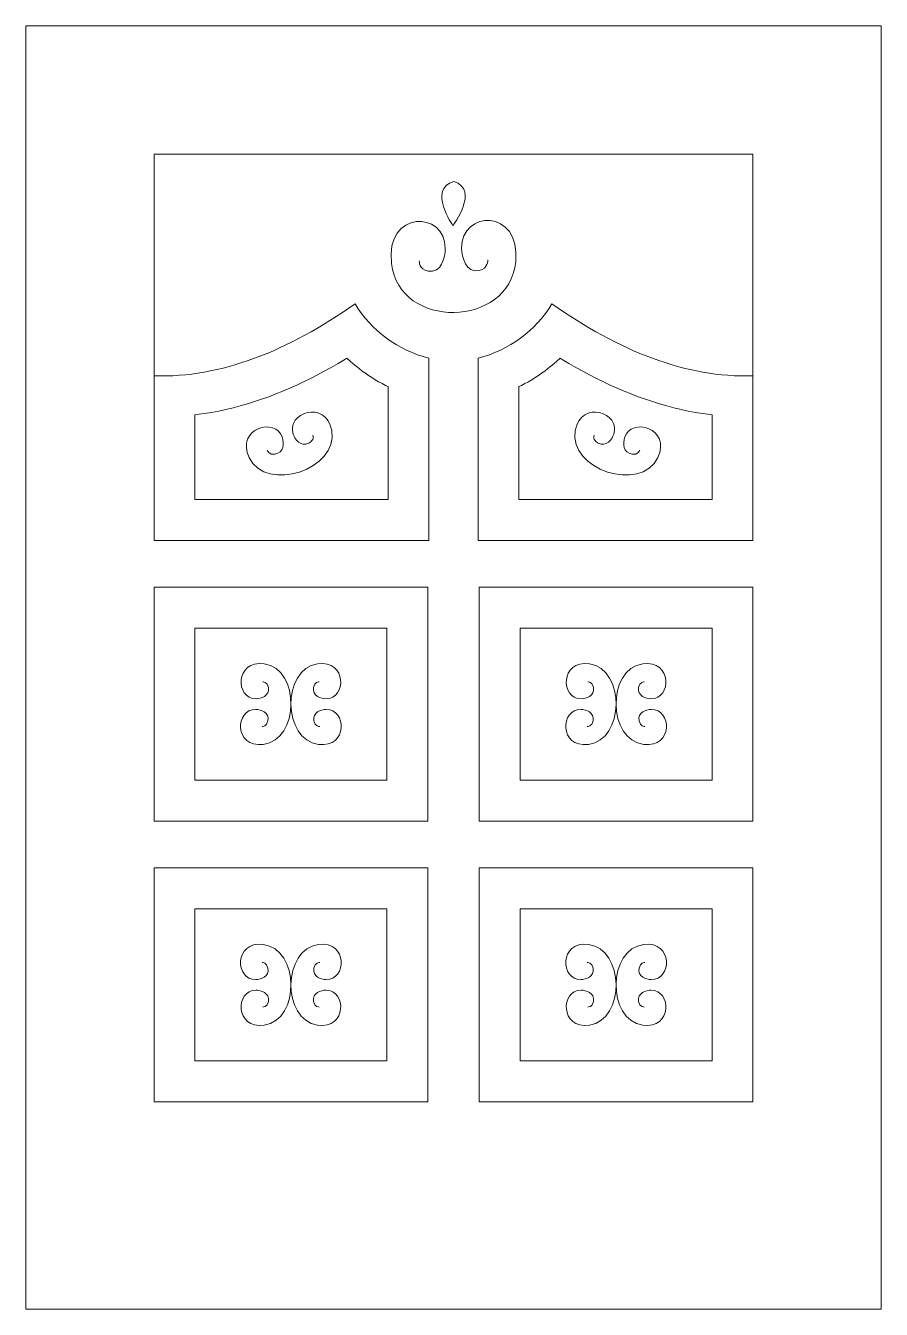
# Model space of a CAD drawing. Header units: millimetres. Extents: x -200 to 200, y -300 to 300.
import ezdxf

# ---------------------------------------------------------------- set-up
doc = ezdxf.new("R2010")
doc.units = ezdxf.units.MM
doc.header["$MEASUREMENT"] = 0
doc.layers.add('GEOMETRY', color=7, linetype='CONTINUOUS', lineweight=13)

msp = doc.modelspace()

# ---------------------------------------------------------------- linework, layer by layer
at = {"layer": 'GEOMETRY', "color": 250, "lineweight": 9}
msp.add_lwpolyline([(-200, -299.9998), (200, -299.9998), (200, 300), (-200, 300), (-200, -299.9998)], close=True, dxfattribs=at)
at = {"layer": 'GEOMETRY', "color": 7, "lineweight": 9}
for points, knots in [([(140, 136.3463), (140, 136.3463), (140, 239.9999), (140, 239.9999), (140, 239.9999), (140, 239.9999), (-140, 239.9999), (-140, 239.9999), (-140, 239.9999), (-140, 239.9999), (-140, 126.9215), (-140, 126.9215)], [0, 0, 0, 0, 0.25, 0.25, 0.25, 0.25, 0.5, 0.5, 0.5, 0.5, 1, 1, 1, 1]), ([(0.1465, 227.2221), (-12.2608, 223.5768), (-0.2731, 206.6069), (-0.2731, 206.6069), (-0.2731, 206.6069), (-0.2731, 206.6069), (12.3995, 223.2755), (0.1465, 227.2221)], [0, 0, 0, 0, 0.33333333, 0.33333333, 0.33333333, 0.33333333, 1, 1, 1, 1]), ([(-15.992, 190.0827), (-15.992, 190.0827), (-16.1807, 185.9713), (-11.8995, 185.2396), (-11.8995, 185.2396), (-5.6507, 184.1037), (-3.8925, 191.6984), (-3.8654, 195.8066), (-3.8654, 195.8066), (-3.7478, 213.6828), (-32.0236, 213.937), (-28.9955, 188.7737), (-28.9955, 188.7737), (-25.2628, 157.7528), (25.9692, 158.6473), (29.063, 189.6047), (29.063, 189.6047), (31.5853, 214.8454), (3.3091, 213.7838), (3.7952, 195.9162), (3.7952, 195.9162), (3.907, 191.8101), (5.8212, 184.2679), (12.0447, 185.5824), (12.0447, 185.5824), (16.3096, 186.4364), (16.0363, 190.5412), (16.0363, 190.5412)], [0, 0, 0, 0, 0.125, 0.125, 0.125, 0.125, 0.25, 0.25, 0.25, 0.25, 0.375, 0.375, 0.375, 0.375, 0.5, 0.5, 0.5, 0.5, 0.625, 0.625, 0.625, 0.625, 0.75, 0.75, 0.75, 0.75, 1, 1, 1, 1]), ([(-140, 59.4379), (-140, 59.4379), (-140, 136.3143), (-140, 136.3143), (-140, 136.3143), (-108.6779, 135.3447), (-77.3558, 147.9838), (-46.031, 169.9588), (-46.031, 169.9588), (-38.3559, 157.5065), (-26.0092, 148.2221), (-11.4652, 144.5751), (-11.4652, 144.5751), (-11.4652, 116.1946), (-11.4652, 87.8176), (-11.4652, 59.4379), (-11.4652, 59.4379), (-54.7491, 59.4379), (-96.717, 59.4379), (-140, 59.4379)], [0, 0, 0, 0, 0.16666667, 0.16666667, 0.16666667, 0.16666667, 0.33333333, 0.33333333, 0.33333333, 0.33333333, 0.5, 0.5, 0.5, 0.5, 0.66666667, 0.66666667, 0.66666667, 0.66666667, 1, 1, 1, 1]), ([(140, 59.4379), (140, 59.4379), (140, 136.3143), (140, 136.3143), (140, 136.3143), (108.6779, 135.3447), (77.3558, 147.9838), (46.031, 169.9588), (46.031, 169.9588), (38.3559, 157.5065), (26.0092, 148.2221), (11.4652, 144.5751), (11.4652, 144.5751), (11.4652, 116.1946), (11.4652, 87.8176), (11.4652, 59.4379), (11.4652, 59.4379), (54.7491, 59.4379), (96.717, 59.4379), (140, 59.4379)], [0, 0, 0, 0, 0.16666667, 0.16666667, 0.16666667, 0.16666667, 0.33333333, 0.33333333, 0.33333333, 0.33333333, 0.5, 0.5, 0.5, 0.5, 0.66666667, 0.66666667, 0.66666667, 0.66666667, 1, 1, 1, 1]), ([(-120.87, 118.0943), (-120.87, 118.0943), (-120.87, 78.5678), (-120.87, 78.5678), (-120.87, 78.5678), (-120.87, 78.5678), (-30.5952, 78.5678), (-30.5952, 78.5678), (-30.5952, 78.5678), (-30.5952, 78.5678), (-30.5952, 131.2754), (-30.5952, 131.2754), (-30.5952, 131.2754), (-30.5952, 131.2754), (-31.7852, 131.8583), (-31.7852, 131.8583), (-31.7852, 131.8583), (-31.7852, 131.8583), (-33.4179, 132.708), (-33.4179, 132.708), (-33.4179, 132.708), (-33.4179, 132.708), (-35.0268, 133.5955), (-35.0268, 133.5955), (-35.0268, 133.5955), (-35.0268, 133.5955), (-36.6115, 134.5203), (-36.6115, 134.5203), (-36.6115, 134.5203), (-36.6115, 134.5203), (-38.1711, 135.4817), (-38.1711, 135.4817), (-38.1711, 135.4817), (-38.1711, 135.4817), (-39.7048, 136.4788), (-39.7048, 136.4788), (-39.7048, 136.4788), (-39.7048, 136.4788), (-41.2123, 137.5113), (-41.2123, 137.5113), (-41.2123, 137.5113), (-41.2123, 137.5113), (-42.6939, 138.5789), (-42.6939, 138.5789), (-42.6939, 138.5789), (-42.6939, 138.5789), (-44.1483, 139.6809), (-44.1483, 139.6809), (-44.1483, 139.6809), (-44.1483, 139.6809), (-45.5744, 140.8159), (-45.5744, 140.8159), (-45.5744, 140.8159), (-45.5744, 140.8159), (-46.9716, 141.9838), (-46.9716, 141.9838), (-46.9716, 141.9838), (-46.9716, 141.9838), (-48.3405, 143.1842), (-48.3405, 143.1842), (-48.3405, 143.1842), (-48.3405, 143.1842), (-49.6803, 144.4169), (-49.6803, 144.4169), (-49.6803, 144.4169), (-49.6803, 144.4169), (-49.8507, 144.5812), (-49.8507, 144.5812), (-49.8507, 144.5812), (-49.8507, 144.5812), (-50.8117, 143.9901), (-50.8117, 143.9901), (-50.8117, 143.9901), (-50.8117, 143.9901), (-53.9923, 142.0975), (-53.9923, 142.0975), (-53.9923, 142.0975), (-53.9923, 142.0975), (-57.1827, 140.2635), (-57.1827, 140.2635), (-57.1827, 140.2635), (-57.1827, 140.2635), (-60.3834, 138.4893), (-60.3834, 138.4893), (-60.3834, 138.4893), (-60.3834, 138.4893), (-63.5944, 136.7761), (-63.5944, 136.7761), (-63.5944, 136.7761), (-63.5944, 136.7761), (-66.8161, 135.1247), (-66.8161, 135.1247), (-66.8161, 135.1247), (-66.8161, 135.1247), (-70.0491, 133.5365), (-70.0491, 133.5365), (-70.0491, 133.5365), (-70.0491, 133.5365), (-73.2936, 132.0125), (-73.2936, 132.0125), (-73.2936, 132.0125), (-73.2936, 132.0125), (-76.5493, 130.5543), (-76.5493, 130.5543), (-76.5493, 130.5543), (-76.5493, 130.5543), (-79.8169, 129.163), (-79.8169, 129.163), (-79.8169, 129.163), (-79.8169, 129.163), (-83.0966, 127.8398), (-83.0966, 127.8398), (-83.0966, 127.8398), (-83.0966, 127.8398), (-86.3887, 126.5862), (-86.3887, 126.5862), (-86.3887, 126.5862), (-86.3887, 126.5862), (-89.6926, 125.4036), (-89.6926, 125.4036), (-89.6926, 125.4036), (-89.6926, 125.4036), (-93.0091, 124.2935), (-93.0091, 124.2935), (-93.0091, 124.2935), (-93.0091, 124.2935), (-96.3377, 123.2572), (-96.3377, 123.2572), (-96.3377, 123.2572), (-96.3377, 123.2572), (-99.6787, 122.2961), (-99.6787, 122.2961), (-99.6787, 122.2961), (-99.6787, 122.2961), (-103.032, 121.4119), (-103.032, 121.4119), (-103.032, 121.4119), (-103.032, 121.4119), (-106.397, 120.606), (-106.397, 120.606), (-106.397, 120.606), (-106.397, 120.606), (-109.7735, 119.8802), (-109.7735, 119.8802), (-109.7735, 119.8802), (-109.7735, 119.8802), (-113.1614, 119.2357), (-113.1614, 119.2357), (-113.1614, 119.2357), (-113.1614, 119.2357), (-116.56, 118.6742), (-116.56, 118.6742), (-116.56, 118.6742), (-116.56, 118.6742), (-119.9688, 118.1974), (-119.9688, 118.1974), (-119.9688, 118.1974), (-119.9688, 118.1974), (-120.87, 118.0943), (-120.87, 118.0943)], [0, 0, 0, 0, 0.02439024, 0.02439024, 0.02439024, 0.02439024, 0.04878049, 0.04878049, 0.04878049, 0.04878049, 0.07317073, 0.07317073, 0.07317073, 0.07317073, 0.09756098, 0.09756098, 0.09756098, 0.09756098, 0.12195122, 0.12195122, 0.12195122, 0.12195122, 0.14634146, 0.14634146, 0.14634146, 0.14634146, 0.17073171, 0.17073171, 0.17073171, 0.17073171, 0.19512195, 0.19512195, 0.19512195, 0.19512195, 0.2195122, 0.2195122, 0.2195122, 0.2195122, 0.24390244, 0.24390244, 0.24390244, 0.24390244, 0.26829268, 0.26829268, 0.26829268, 0.26829268, 0.29268293, 0.29268293, 0.29268293, 0.29268293, 0.31707317, 0.31707317, 0.31707317, 0.31707317, 0.34146341, 0.34146341, 0.34146341, 0.34146341, 0.36585366, 0.36585366, 0.36585366, 0.36585366, 0.3902439, 0.3902439, 0.3902439, 0.3902439, 0.41463415, 0.41463415, 0.41463415, 0.41463415, 0.43902439, 0.43902439, 0.43902439, 0.43902439, 0.46341463, 0.46341463, 0.46341463, 0.46341463, 0.48780488, 0.48780488, 0.48780488, 0.48780488, 0.51219512, 0.51219512, 0.51219512, 0.51219512, 0.53658537, 0.53658537, 0.53658537, 0.53658537, 0.56097561, 0.56097561, 0.56097561, 0.56097561, 0.58536585, 0.58536585, 0.58536585, 0.58536585, 0.6097561, 0.6097561, 0.6097561, 0.6097561, 0.63414634, 0.63414634, 0.63414634, 0.63414634, 0.65853659, 0.65853659, 0.65853659, 0.65853659, 0.68292683, 0.68292683, 0.68292683, 0.68292683, 0.70731707, 0.70731707, 0.70731707, 0.70731707, 0.73170732, 0.73170732, 0.73170732, 0.73170732, 0.75609756, 0.75609756, 0.75609756, 0.75609756, 0.7804878, 0.7804878, 0.7804878, 0.7804878, 0.80487805, 0.80487805, 0.80487805, 0.80487805, 0.82926829, 0.82926829, 0.82926829, 0.82926829, 0.85365854, 0.85365854, 0.85365854, 0.85365854, 0.87804878, 0.87804878, 0.87804878, 0.87804878, 0.90243902, 0.90243902, 0.90243902, 0.90243902, 0.92682927, 0.92682927, 0.92682927, 0.92682927, 0.95121951, 0.95121951, 0.95121951, 0.95121951, 1, 1, 1, 1]), ([(120.87, 118.0943), (120.87, 118.0943), (120.87, 78.5678), (120.87, 78.5678), (120.87, 78.5678), (120.87, 78.5678), (30.5952, 78.5678), (30.5952, 78.5678), (30.5952, 78.5678), (30.5952, 78.5678), (30.5952, 131.2754), (30.5952, 131.2754), (30.5952, 131.2754), (30.5952, 131.2754), (31.7852, 131.8584), (31.7852, 131.8584), (31.7852, 131.8584), (31.7852, 131.8584), (33.418, 132.708), (33.418, 132.708), (33.418, 132.708), (33.418, 132.708), (35.0267, 133.5955), (35.0267, 133.5955), (35.0267, 133.5955), (35.0267, 133.5955), (36.6115, 134.5203), (36.6115, 134.5203), (36.6115, 134.5203), (36.6115, 134.5203), (38.1711, 135.4818), (38.1711, 135.4818), (38.1711, 135.4818), (38.1711, 135.4818), (39.7048, 136.4788), (39.7048, 136.4788), (39.7048, 136.4788), (39.7048, 136.4788), (41.2123, 137.5112), (41.2123, 137.5112), (41.2123, 137.5112), (41.2123, 137.5112), (42.6939, 138.579), (42.6939, 138.579), (42.6939, 138.579), (42.6939, 138.579), (44.1483, 139.6809), (44.1483, 139.6809), (44.1483, 139.6809), (44.1483, 139.6809), (45.5743, 140.816), (45.5743, 140.816), (45.5743, 140.816), (45.5743, 140.816), (46.9716, 141.9838), (46.9716, 141.9838), (46.9716, 141.9838), (46.9716, 141.9838), (48.3405, 143.1842), (48.3405, 143.1842), (48.3405, 143.1842), (48.3405, 143.1842), (49.6804, 144.4169), (49.6804, 144.4169), (49.6804, 144.4169), (49.6804, 144.4169), (49.8506, 144.5812), (49.8506, 144.5812), (49.8506, 144.5812), (49.8506, 144.5812), (50.8117, 143.9901), (50.8117, 143.9901), (50.8117, 143.9901), (50.8117, 143.9901), (53.9923, 142.0975), (53.9923, 142.0975), (53.9923, 142.0975), (53.9923, 142.0975), (57.1827, 140.2635), (57.1827, 140.2635), (57.1827, 140.2635), (57.1827, 140.2635), (60.3834, 138.4893), (60.3834, 138.4893), (60.3834, 138.4893), (60.3834, 138.4893), (63.5945, 136.7761), (63.5945, 136.7761), (63.5945, 136.7761), (63.5945, 136.7761), (66.8161, 135.1247), (66.8161, 135.1247), (66.8161, 135.1247), (66.8161, 135.1247), (70.0491, 133.5365), (70.0491, 133.5365), (70.0491, 133.5365), (70.0491, 133.5365), (73.2936, 132.0125), (73.2936, 132.0125), (73.2936, 132.0125), (73.2936, 132.0125), (76.5493, 130.5544), (76.5493, 130.5544), (76.5493, 130.5544), (76.5493, 130.5544), (79.8168, 129.163), (79.8168, 129.163), (79.8168, 129.163), (79.8168, 129.163), (83.0966, 127.8398), (83.0966, 127.8398), (83.0966, 127.8398), (83.0966, 127.8398), (86.3886, 126.5862), (86.3886, 126.5862), (86.3886, 126.5862), (86.3886, 126.5862), (89.6926, 125.4036), (89.6926, 125.4036), (89.6926, 125.4036), (89.6926, 125.4036), (93.0091, 124.2935), (93.0091, 124.2935), (93.0091, 124.2935), (93.0091, 124.2935), (96.3377, 123.2572), (96.3377, 123.2572), (96.3377, 123.2572), (96.3377, 123.2572), (99.6787, 122.2961), (99.6787, 122.2961), (99.6787, 122.2961), (99.6787, 122.2961), (103.0319, 121.4118), (103.0319, 121.4118), (103.0319, 121.4118), (103.0319, 121.4118), (106.397, 120.606), (106.397, 120.606), (106.397, 120.606), (106.397, 120.606), (109.7735, 119.8802), (109.7735, 119.8802), (109.7735, 119.8802), (109.7735, 119.8802), (113.1614, 119.2357), (113.1614, 119.2357), (113.1614, 119.2357), (113.1614, 119.2357), (116.56, 118.6742), (116.56, 118.6742), (116.56, 118.6742), (116.56, 118.6742), (119.9688, 118.1974), (119.9688, 118.1974), (119.9688, 118.1974), (119.9688, 118.1974), (120.87, 118.0943), (120.87, 118.0943)], [0, 0, 0, 0, 0.02439024, 0.02439024, 0.02439024, 0.02439024, 0.04878049, 0.04878049, 0.04878049, 0.04878049, 0.07317073, 0.07317073, 0.07317073, 0.07317073, 0.09756098, 0.09756098, 0.09756098, 0.09756098, 0.12195122, 0.12195122, 0.12195122, 0.12195122, 0.14634146, 0.14634146, 0.14634146, 0.14634146, 0.17073171, 0.17073171, 0.17073171, 0.17073171, 0.19512195, 0.19512195, 0.19512195, 0.19512195, 0.2195122, 0.2195122, 0.2195122, 0.2195122, 0.24390244, 0.24390244, 0.24390244, 0.24390244, 0.26829268, 0.26829268, 0.26829268, 0.26829268, 0.29268293, 0.29268293, 0.29268293, 0.29268293, 0.31707317, 0.31707317, 0.31707317, 0.31707317, 0.34146341, 0.34146341, 0.34146341, 0.34146341, 0.36585366, 0.36585366, 0.36585366, 0.36585366, 0.3902439, 0.3902439, 0.3902439, 0.3902439, 0.41463415, 0.41463415, 0.41463415, 0.41463415, 0.43902439, 0.43902439, 0.43902439, 0.43902439, 0.46341463, 0.46341463, 0.46341463, 0.46341463, 0.48780488, 0.48780488, 0.48780488, 0.48780488, 0.51219512, 0.51219512, 0.51219512, 0.51219512, 0.53658537, 0.53658537, 0.53658537, 0.53658537, 0.56097561, 0.56097561, 0.56097561, 0.56097561, 0.58536585, 0.58536585, 0.58536585, 0.58536585, 0.6097561, 0.6097561, 0.6097561, 0.6097561, 0.63414634, 0.63414634, 0.63414634, 0.63414634, 0.65853659, 0.65853659, 0.65853659, 0.65853659, 0.68292683, 0.68292683, 0.68292683, 0.68292683, 0.70731707, 0.70731707, 0.70731707, 0.70731707, 0.73170732, 0.73170732, 0.73170732, 0.73170732, 0.75609756, 0.75609756, 0.75609756, 0.75609756, 0.7804878, 0.7804878, 0.7804878, 0.7804878, 0.80487805, 0.80487805, 0.80487805, 0.80487805, 0.82926829, 0.82926829, 0.82926829, 0.82926829, 0.85365854, 0.85365854, 0.85365854, 0.85365854, 0.87804878, 0.87804878, 0.87804878, 0.87804878, 0.90243902, 0.90243902, 0.90243902, 0.90243902, 0.92682927, 0.92682927, 0.92682927, 0.92682927, 0.95121951, 0.95121951, 0.95121951, 0.95121951, 1, 1, 1, 1]), ([(-87.0704, 101.5669), (-87.0704, 101.5669), (-86.4698, 99.2097), (-83.4835, 99.6928), (-83.4835, 99.6928), (-79.1128, 100.3596), (-79.2815, 105.0088), (-79.9894, 107.3304), (-79.9894, 107.3304), (-83.0698, 117.4326), (-101.9841, 111.6611), (-95.5167, 98.1089), (-95.5167, 98.1089), (-87.544, 81.402), (-53.5135, 92.6231), (-56.9194, 110.7222), (-56.9194, 110.7222), (-59.6965, 125.479), (-78.3784, 118.9657), (-74.8967, 108.9947), (-74.8967, 108.9947), (-74.0965, 106.7033), (-71.4863, 102.8519), (-67.5654, 104.8947), (-67.5654, 104.8947), (-64.8703, 106.2683), (-65.778, 108.5252), (-65.778, 108.5252)], [0, 0, 0, 0, 0.125, 0.125, 0.125, 0.125, 0.25, 0.25, 0.25, 0.25, 0.375, 0.375, 0.375, 0.375, 0.5, 0.5, 0.5, 0.5, 0.625, 0.625, 0.625, 0.625, 0.75, 0.75, 0.75, 0.75, 1, 1, 1, 1]), ([(87.0704, 101.5669), (87.0704, 101.5669), (86.4698, 99.2097), (83.4835, 99.6928), (83.4835, 99.6928), (79.1128, 100.3596), (79.2815, 105.0088), (79.9894, 107.3304), (79.9894, 107.3304), (83.0698, 117.4326), (101.9841, 111.6611), (95.5167, 98.1089), (95.5167, 98.1089), (87.544, 81.402), (53.5135, 92.6231), (56.9194, 110.7222), (56.9194, 110.7222), (59.6965, 125.479), (78.3784, 118.9657), (74.8967, 108.9947), (74.8967, 108.9947), (74.0965, 106.7033), (71.4863, 102.8519), (67.5654, 104.8947), (67.5654, 104.8947), (64.8703, 106.2683), (65.778, 108.5252), (65.778, 108.5252)], [0, 0, 0, 0, 0.125, 0.125, 0.125, 0.125, 0.25, 0.25, 0.25, 0.25, 0.375, 0.375, 0.375, 0.375, 0.5, 0.5, 0.5, 0.5, 0.625, 0.625, 0.625, 0.625, 0.75, 0.75, 0.75, 0.75, 1, 1, 1, 1]), ([(-11.9914, 37.534), (-11.9914, 37.534), (-140, 37.534), (-140, 37.534), (-140, 37.534), (-140, 37.534), (-140, -71.7661), (-140, -71.7661), (-140, -71.7661), (-140, -71.7661), (-11.9914, -71.7661), (-11.9914, -71.7661), (-11.9914, -71.7661), (-11.9914, -71.7661), (-11.9914, 37.534), (-11.9914, 37.534)], [0, 0, 0, 0, 0.2, 0.2, 0.2, 0.2, 0.4, 0.4, 0.4, 0.4, 0.6, 0.6, 0.6, 0.6, 1, 1, 1, 1]), ([(11.9914, 37.534), (11.9914, 37.534), (140, 37.534), (140, 37.534), (140, 37.534), (140, 37.534), (140, -71.7661), (140, -71.7661), (140, -71.7661), (140, -71.7661), (11.9914, -71.7661), (11.9914, -71.7661), (11.9914, -71.7661), (11.9914, -71.7661), (11.9914, 37.534), (11.9914, 37.534)], [0, 0, 0, 0, 0.2, 0.2, 0.2, 0.2, 0.4, 0.4, 0.4, 0.4, 0.6, 0.6, 0.6, 0.6, 1, 1, 1, 1]), ([(-31.1214, 18.404), (-31.1214, 18.404), (-120.87, 18.404), (-120.87, 18.404), (-120.87, 18.404), (-120.87, 18.404), (-120.87, -52.6361), (-120.87, -52.6361), (-120.87, -52.6361), (-120.87, -52.6361), (-31.1214, -52.6361), (-31.1214, -52.6361), (-31.1214, -52.6361), (-31.1214, -52.6361), (-31.1214, 18.404), (-31.1214, 18.404)], [0, 0, 0, 0, 0.2, 0.2, 0.2, 0.2, 0.4, 0.4, 0.4, 0.4, 0.6, 0.6, 0.6, 0.6, 1, 1, 1, 1]), ([(31.1214, 18.404), (31.1214, 18.404), (120.87, 18.404), (120.87, 18.404), (120.87, 18.404), (120.87, 18.404), (120.87, -52.6361), (120.87, -52.6361), (120.87, -52.6361), (120.87, -52.6361), (31.1214, -52.6361), (31.1214, -52.6361), (31.1214, -52.6361), (31.1214, -52.6361), (31.1214, 18.404), (31.1214, 18.404)], [0, 0, 0, 0, 0.2, 0.2, 0.2, 0.2, 0.4, 0.4, 0.4, 0.4, 0.6, 0.6, 0.6, 0.6, 1, 1, 1, 1]), ([(-89.1953, -6.7341), (-89.1953, -6.7341), (-86.9468, -6.6117), (-86.5466, -9.3909), (-86.5466, -9.3909), (-85.9254, -13.4477), (-90.0789, -14.5891), (-92.3257, -14.6066), (-92.3257, -14.6066), (-102.1021, -14.6831), (-102.2411, 3.6734), (-88.4794, 1.7077), (-88.4794, 1.7077), (-71.5142, -0.7156), (-72.0034, -33.9751), (-88.9339, -35.9835), (-88.9339, -35.9835), (-102.7379, -37.6211), (-102.1574, -19.2643), (-92.3857, -19.5799), (-92.3857, -19.5799), (-90.14, -19.6524), (-86.0153, -20.8951), (-86.7341, -24.9354), (-86.7341, -24.9354), (-87.2012, -27.7041), (-89.4461, -27.5267), (-89.4461, -27.5267)], [0, 0, 0, 0, 0.125, 0.125, 0.125, 0.125, 0.25, 0.25, 0.25, 0.25, 0.375, 0.375, 0.375, 0.375, 0.5, 0.5, 0.5, 0.5, 0.625, 0.625, 0.625, 0.625, 0.75, 0.75, 0.75, 0.75, 1, 1, 1, 1]), ([(-62.7963, -6.7341), (-62.7963, -6.7341), (-65.0448, -6.6117), (-65.4449, -9.3909), (-65.4449, -9.3909), (-66.0661, -13.4477), (-61.9126, -14.5891), (-59.6659, -14.6066), (-59.6659, -14.6066), (-49.8894, -14.6831), (-49.7504, 3.6734), (-63.5122, 1.7077), (-63.5122, 1.7077), (-80.4773, -0.7156), (-79.9881, -33.9751), (-63.0577, -35.9835), (-63.0577, -35.9835), (-49.2536, -37.6211), (-49.8341, -19.2643), (-59.6059, -19.5799), (-59.6059, -19.5799), (-61.8515, -19.6524), (-65.9763, -20.8951), (-65.2574, -24.9354), (-65.2574, -24.9354), (-64.7904, -27.7041), (-62.5455, -27.5267), (-62.5455, -27.5267)], [0, 0, 0, 0, 0.125, 0.125, 0.125, 0.125, 0.25, 0.25, 0.25, 0.25, 0.375, 0.375, 0.375, 0.375, 0.5, 0.5, 0.5, 0.5, 0.625, 0.625, 0.625, 0.625, 0.75, 0.75, 0.75, 0.75, 1, 1, 1, 1]), ([(62.7963, -6.7341), (62.7963, -6.7341), (65.0448, -6.6117), (65.4449, -9.3909), (65.4449, -9.3909), (66.0661, -13.4477), (61.9126, -14.5891), (59.6659, -14.6066), (59.6659, -14.6066), (49.8894, -14.6831), (49.7504, 3.6734), (63.5122, 1.7077), (63.5122, 1.7077), (80.4773, -0.7156), (79.9881, -33.9751), (63.0577, -35.9835), (63.0577, -35.9835), (49.2536, -37.6211), (49.8341, -19.2643), (59.6059, -19.5799), (59.6059, -19.5799), (61.8515, -19.6524), (65.9763, -20.8951), (65.2574, -24.9354), (65.2574, -24.9354), (64.7904, -27.7041), (62.5455, -27.5267), (62.5455, -27.5267)], [0, 0, 0, 0, 0.125, 0.125, 0.125, 0.125, 0.25, 0.25, 0.25, 0.25, 0.375, 0.375, 0.375, 0.375, 0.5, 0.5, 0.5, 0.5, 0.625, 0.625, 0.625, 0.625, 0.75, 0.75, 0.75, 0.75, 1, 1, 1, 1]), ([(89.1953, -6.7341), (89.1953, -6.7341), (86.9468, -6.6117), (86.5466, -9.3909), (86.5466, -9.3909), (85.9254, -13.4477), (90.0789, -14.5891), (92.3257, -14.6066), (92.3257, -14.6066), (102.1021, -14.6831), (102.2411, 3.6734), (88.4794, 1.7077), (88.4794, 1.7077), (71.5142, -0.7156), (72.0034, -33.9751), (88.9339, -35.9835), (88.9339, -35.9835), (102.7379, -37.6211), (102.1574, -19.2643), (92.3857, -19.5799), (92.3857, -19.5799), (90.14, -19.6524), (86.0153, -20.8951), (86.7341, -24.9354), (86.7341, -24.9354), (87.2012, -27.7041), (89.4461, -27.5267), (89.4461, -27.5267)], [0, 0, 0, 0, 0.125, 0.125, 0.125, 0.125, 0.25, 0.25, 0.25, 0.25, 0.375, 0.375, 0.375, 0.375, 0.5, 0.5, 0.5, 0.5, 0.625, 0.625, 0.625, 0.625, 0.75, 0.75, 0.75, 0.75, 1, 1, 1, 1]), ([(-11.9914, -202.97), (-11.9914, -202.97), (-140, -202.97), (-140, -202.97), (-140, -202.97), (-140, -202.97), (-140, -93.6699), (-140, -93.6699), (-140, -93.6699), (-140, -93.6699), (-11.9914, -93.6699), (-11.9914, -93.6699), (-11.9914, -93.6699), (-11.9914, -93.6699), (-11.9914, -202.97), (-11.9914, -202.97)], [0, 0, 0, 0, 0.2, 0.2, 0.2, 0.2, 0.4, 0.4, 0.4, 0.4, 0.6, 0.6, 0.6, 0.6, 1, 1, 1, 1]), ([(11.9914, -202.97), (11.9914, -202.97), (140, -202.97), (140, -202.97), (140, -202.97), (140, -202.97), (140, -93.6699), (140, -93.6699), (140, -93.6699), (140, -93.6699), (11.9914, -93.6699), (11.9914, -93.6699), (11.9914, -93.6699), (11.9914, -93.6699), (11.9914, -202.97), (11.9914, -202.97)], [0, 0, 0, 0, 0.2, 0.2, 0.2, 0.2, 0.4, 0.4, 0.4, 0.4, 0.6, 0.6, 0.6, 0.6, 1, 1, 1, 1]), ([(-31.1214, -183.84), (-31.1214, -183.84), (-120.87, -183.84), (-120.87, -183.84), (-120.87, -183.84), (-120.87, -183.84), (-120.87, -112.7999), (-120.87, -112.7999), (-120.87, -112.7999), (-120.87, -112.7999), (-31.1214, -112.7999), (-31.1214, -112.7999), (-31.1214, -112.7999), (-31.1214, -112.7999), (-31.1214, -183.84), (-31.1214, -183.84)], [0, 0, 0, 0, 0.2, 0.2, 0.2, 0.2, 0.4, 0.4, 0.4, 0.4, 0.6, 0.6, 0.6, 0.6, 1, 1, 1, 1]), ([(31.1214, -183.84), (31.1214, -183.84), (120.87, -183.84), (120.87, -183.84), (120.87, -183.84), (120.87, -183.84), (120.87, -112.7999), (120.87, -112.7999), (120.87, -112.7999), (120.87, -112.7999), (31.1214, -112.7999), (31.1214, -112.7999), (31.1214, -112.7999), (31.1214, -112.7999), (31.1214, -183.84), (31.1214, -183.84)], [0, 0, 0, 0, 0.2, 0.2, 0.2, 0.2, 0.4, 0.4, 0.4, 0.4, 0.6, 0.6, 0.6, 0.6, 1, 1, 1, 1]), ([(-89.1953, -158.7019), (-89.1953, -158.7019), (-86.9468, -158.8243), (-86.5466, -156.0451), (-86.5466, -156.0451), (-85.9254, -151.9883), (-90.0789, -150.8469), (-92.3257, -150.8294), (-92.3257, -150.8294), (-102.1021, -150.7529), (-102.2411, -169.1094), (-88.4794, -167.1437), (-88.4794, -167.1437), (-71.5142, -164.7204), (-72.0034, -131.4609), (-88.9339, -129.4525), (-88.9339, -129.4525), (-102.7379, -127.8149), (-102.1574, -146.1717), (-92.3857, -145.8561), (-92.3857, -145.8561), (-90.14, -145.7836), (-86.0153, -144.5409), (-86.7341, -140.5006), (-86.7341, -140.5006), (-87.2012, -137.7319), (-89.4461, -137.9093), (-89.4461, -137.9093)], [0, 0, 0, 0, 0.125, 0.125, 0.125, 0.125, 0.25, 0.25, 0.25, 0.25, 0.375, 0.375, 0.375, 0.375, 0.5, 0.5, 0.5, 0.5, 0.625, 0.625, 0.625, 0.625, 0.75, 0.75, 0.75, 0.75, 1, 1, 1, 1]), ([(-62.7963, -158.7019), (-62.7963, -158.7019), (-65.0448, -158.8243), (-65.4449, -156.0451), (-65.4449, -156.0451), (-66.0661, -151.9883), (-61.9126, -150.8469), (-59.6659, -150.8294), (-59.6659, -150.8294), (-49.8894, -150.7529), (-49.7504, -169.1094), (-63.5122, -167.1437), (-63.5122, -167.1437), (-80.4773, -164.7204), (-79.9881, -131.4609), (-63.0577, -129.4525), (-63.0577, -129.4525), (-49.2536, -127.8149), (-49.8341, -146.1717), (-59.6059, -145.8561), (-59.6059, -145.8561), (-61.8515, -145.7836), (-65.9763, -144.5409), (-65.2574, -140.5006), (-65.2574, -140.5006), (-64.7904, -137.7319), (-62.5455, -137.9093), (-62.5455, -137.9093)], [0, 0, 0, 0, 0.125, 0.125, 0.125, 0.125, 0.25, 0.25, 0.25, 0.25, 0.375, 0.375, 0.375, 0.375, 0.5, 0.5, 0.5, 0.5, 0.625, 0.625, 0.625, 0.625, 0.75, 0.75, 0.75, 0.75, 1, 1, 1, 1]), ([(62.7963, -158.7019), (62.7963, -158.7019), (65.0448, -158.8243), (65.4449, -156.0451), (65.4449, -156.0451), (66.0661, -151.9883), (61.9126, -150.8469), (59.6659, -150.8294), (59.6659, -150.8294), (49.8894, -150.7529), (49.7504, -169.1094), (63.5122, -167.1437), (63.5122, -167.1437), (80.4773, -164.7204), (79.9881, -131.4609), (63.0577, -129.4525), (63.0577, -129.4525), (49.2536, -127.8149), (49.8341, -146.1717), (59.6059, -145.8561), (59.6059, -145.8561), (61.8515, -145.7836), (65.9763, -144.5409), (65.2574, -140.5006), (65.2574, -140.5006), (64.7904, -137.7319), (62.5455, -137.9093), (62.5455, -137.9093)], [0, 0, 0, 0, 0.125, 0.125, 0.125, 0.125, 0.25, 0.25, 0.25, 0.25, 0.375, 0.375, 0.375, 0.375, 0.5, 0.5, 0.5, 0.5, 0.625, 0.625, 0.625, 0.625, 0.75, 0.75, 0.75, 0.75, 1, 1, 1, 1]), ([(89.1953, -158.7019), (89.1953, -158.7019), (86.9468, -158.8243), (86.5466, -156.0451), (86.5466, -156.0451), (85.9254, -151.9883), (90.0789, -150.8469), (92.3257, -150.8294), (92.3257, -150.8294), (102.1021, -150.7529), (102.2411, -169.1094), (88.4794, -167.1437), (88.4794, -167.1437), (71.5142, -164.7204), (72.0034, -131.4609), (88.9339, -129.4525), (88.9339, -129.4525), (102.7379, -127.8149), (102.1574, -146.1717), (92.3857, -145.8561), (92.3857, -145.8561), (90.14, -145.7836), (86.0153, -144.5409), (86.7341, -140.5006), (86.7341, -140.5006), (87.2012, -137.7319), (89.4461, -137.9093), (89.4461, -137.9093)], [0, 0, 0, 0, 0.125, 0.125, 0.125, 0.125, 0.25, 0.25, 0.25, 0.25, 0.375, 0.375, 0.375, 0.375, 0.5, 0.5, 0.5, 0.5, 0.625, 0.625, 0.625, 0.625, 0.75, 0.75, 0.75, 0.75, 1, 1, 1, 1])]:
    msp.add_open_spline(points, degree=3, knots=knots, dxfattribs=at)

doc.saveas('drawing.dxf')
